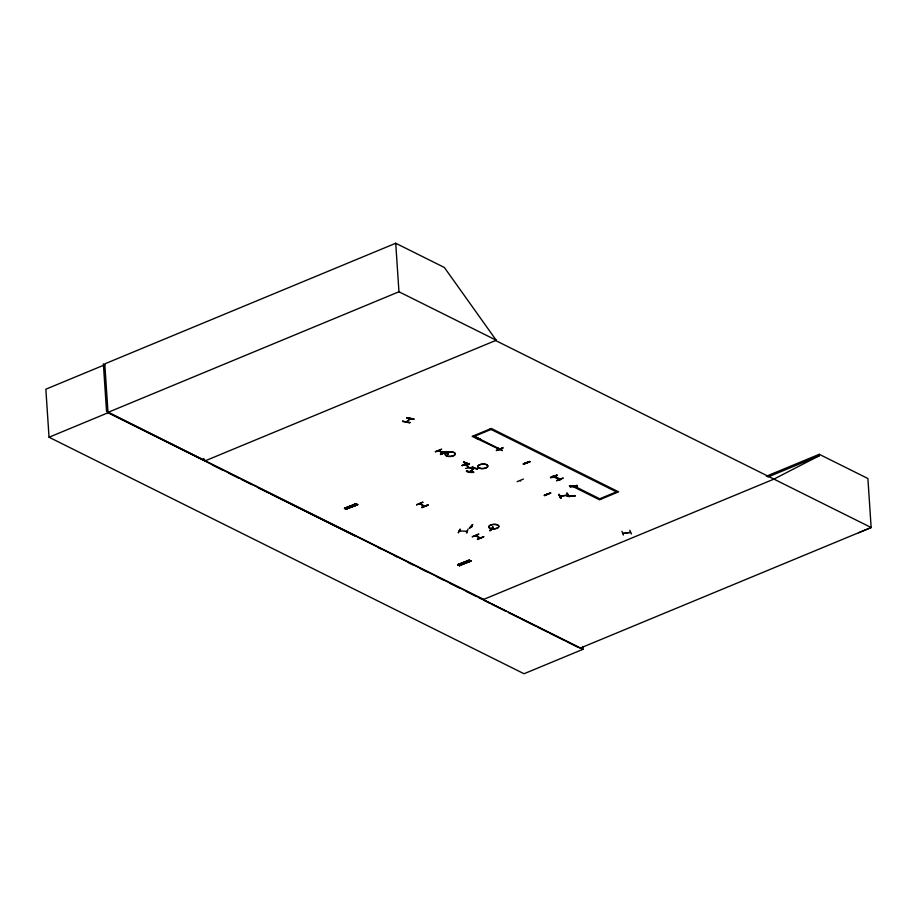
<?xml version="1.0" encoding="UTF-8"?>
<svg xmlns="http://www.w3.org/2000/svg" width="917" height="917" viewBox="0 0 917 917"><rect width="100%" height="100%" fill="white"/><g stroke="black" fill="none" stroke-linecap="round" stroke-linejoin="round"><path stroke-width="1.38" d="M474.02 468.392L470.432 471.67M465.71 464.839L466.317 465.068M567.153 496.246C591.648 495.375 550.762 497.243 575.165 495.616M473.699 471.946C474.146 472.908 465.343 472.599 466.558 470.662M466.547 471.029L473.688 472.266M473.516 472.519L466.375 471.235M409.91 422.256L409.716 422.852L402.689 421.43M402.838 420.96L402.666 421.488M402.85 421.27L409.899 422.588M469.447 463.761L461.996 465.584M448.459 453.881C441.123 453.101 441.066 449.433 448.172 454.362M569.503 486.09L577.504 486.102L569.434 485.93M573.561 486.686L572.907 486.262M468.816 464.208C465.951 464.804 458.374 458.958 468.507 464.701M468.782 464.564L463.796 461.664M496.533 450.545L502.837 447.679M478.685 534.313L472.175 536.835L478.708 534.003M502.814 448L496.303 450.522L502.86 448.081M529.59 461.526L523.103 464.013M416.593 504.946L422.84 502.378M435.38 451.909L441.627 449.319M558.751 494.664L560.585 498.069L560.998 497.61M560.619 498.023L559.164 494.217M560.952 497.954L559.129 494.527L561.021 498.011M621.932 531.31L623.388 535.07M469.619 528.284L472.553 524.788M458.156 532.743L460.116 529.075L458.534 532.674M424.938 506.241L419.871 503.72M467.246 531.321L459.417 530.909M468.037 529.063L466.913 533.075L466.455 532.662M475.487 535.734L480.508 538.268M527.172 463.142L526.152 462.627L526.954 463.234M553.708 476.359L553.008 476.232M547.518 494.217L546.773 494.103M567.955 495.157L560.081 496.235L567.91 495.02M470.077 471.602L473.745 468.3M410.369 418.737L406.529 422.003M630.541 532.445L622.907 533.499M472.622 524.856L469.275 528.307L472.599 524.455M490.595 528.983L491.18 529.052M446.327 452.757L445.742 452.987L446.396 452.734M477.493 438.842L477.791 438.486M443.392 453.262L438.429 450.763L439.002 451.026M520.26 480.875L520.615 481.058M480.726 538.176L475.751 535.643M552.917 476.187L553.444 476.45M559.863 479.774L560.207 479.625M346.339 509.348L344.425 508.362L355.934 503.605L357.733 504.717L345.766 509.073L357.699 504.705M344.54 508.247L356.404 504.029L344.643 508.488M346.19 509.095L357.71 504.728M356.255 503.777L344.746 508.534M470.765 561.021L459.016 565.457L470.857 560.86L459.016 565.457L459.577 565.755L457.698 564.78L469.206 560.012L470.994 561.112L459.566 565.743M458.019 564.929L469.664 560.425L457.801 564.643M466.237 463.268L466.868 463.005M467.017 463.165L466.604 463.349M499.834 449.548L472.175 436.377L491.283 428.457L618.608 491.856L599.5 499.776L572.506 486.331L573.721 485.827L600.715 499.272M469.309 467.819L465.996 464.804M477.631 468.736L470.306 467.681L477.642 468.77M406.758 417.957L414.003 419.092L406.735 417.556M406.334 421.923L410.082 418.645M477.883 438.647L477.31 438.876M466.317 463.245L467.051 463.119M773.914 479.11L819.362 455.703L819.271 454.305L766.371 476.221M475.189 436.928L480.519 439.335M480.852 439.552L475.293 437.249M858.564 532.811L871.15 527.527L867.895 478.514L819.271 454.305M508.545 612.441L580.197 648.124L871.15 527.527L495.512 340.482L496.2 340.207L444.355 267.466L395.731 243.257L104.779 363.854L108.034 412.776L583.017 649.293L582.834 646.462M104.847 364.748L45.85 389.198L49.037 437.226L524.031 673.743L583.017 649.293M103.38 363.797L106.532 411.424L205.248 460.793L496.269 340.241L398.952 291.778L108.011 412.375L483.649 599.42M49.037 437.226L108.034 412.776M441.421 449.227L435.403 451.6M474.376 436.366L491.053 429.454M440.55 454.5L447.015 452.047L440.458 454.11M440.481 454.511L446.717 451.519M499.249 449.8L500.395 449.319L473.39 435.873M421.671 507.181L428.239 505.107L421.969 507.674M599.741 498.779L616.407 491.867M767.907 477.023L819.362 455.703M482.961 599.695L774.59 478.834M460.139 531.103L459.509 531.081M467.131 531.333L466.466 531.31M529.384 461.434L523.332 463.796M523.962 464.277L530.232 461.675L523.653 463.75M550.429 477.287C550.246 478.502 558.166 476.106 556.722 474.708M563.004 478.273L556.504 480.795L563.049 477.963M544.331 495.535L550.613 492.956L544.24 495.146M544.526 495.65L550.83 493.105M570.363 487.305L576.953 485.276M477.448 539.116L483.729 536.537M345.755 509.05L357.263 504.293M457.686 564.769L469.309 560.253M469.481 463.853L462.008 465.549L469.458 463.463M469.023 467.51L465.744 464.919M472.84 466.535L473.057 467.108L465.549 468.438M567.084 493.3L569.274 496.67M631.423 534.003L629.841 530.232M630.403 532.284L622.918 533.511M424.628 506.31L419.711 503.834M443.301 452.929L443.679 453.09M471.372 526.541L471.751 526.782M497.358 448.104L502.378 450.637M490.641 528.834L491.386 528.926M471.246 526.702L472.037 526.645L471.155 526.702M470.329 467.59L477.493 468.862M406.793 417.854L414.025 419.126M438.796 450.694L443.668 453.147M443.06 451.863L448.482 454.27M490.068 428.961L617.393 492.36M212.228 464.885L222.441 469.974M228.826 473.161L239.039 478.238M241.595 479.511L251.808 484.6M258.204 487.787L268.417 492.865M270.974 494.137L355.257 536.113M378.24 547.552L380.796 548.825M394.849 555.828L397.393 557.1M407.618 562.178L414.003 565.365M420.387 568.54L426.772 571.727M436.985 576.804L443.37 579.991M449.754 583.166L459.979 588.256M466.363 591.431L476.576 596.52M479.132 597.792L481.689 599.065M489.346 602.893L484.233 600.337L505.989 611.169L491.89 604.165M508.488 612.464L518.701 617.577M521.246 618.849L535.287 625.875M537.843 627.148L548.057 632.26M550.601 633.532L564.643 640.559M567.199 641.831L577.412 646.943M483.752 536.938L477.47 539.517M468.037 560.482L469.699 561.33M354.764 504.086L356.438 504.935M463.074 562.499L464.736 563.347M461.916 562.969L463.578 563.817M349.813 506.104L351.475 506.952M460.896 563.393L462.558 564.242M348.655 506.574L350.317 507.422M459.738 563.863L461.4 564.712M347.623 506.986L349.297 507.835M458.958 564.173L460.632 565.021M346.466 507.456L348.139 508.305M345.698 507.777L347.36 508.626M421.763 507.56L427.93 504.591M556.791 475.075L550.498 477.642L557.02 475.212M203.574 458.477L205.248 460.793M569.285 496.705L566.993 492.979M523.412 479.075L517.131 481.654M502.298 450.327L497.278 447.794M492.784 526.839C494.263 527.424 490.056 531.826 489.85 530.335M422.863 502.069L416.616 504.659M395.731 243.257L398.952 291.778M492.853 527.149L489.873 530.737L492.91 527.206M554.143 476.038L552.928 476.542L559.679 479.9L560.895 479.396L554.143 476.038M446.854 456.127A5.032 2.235 -3.8 0 0 455.164 454.511A5.032 2.235 -3.8 0 0 448.734 452.23A5.032 2.235 -3.8 0 0 446.854 456.127M446.843 455.944A5.032 2.235 -3.8 0 0 455.153 454.328A5.032 2.235 -3.8 0 0 448.722 452.047A5.032 2.235 -3.8 0 0 446.843 455.944M490.882 528.708A5.032 2.235 -3.8 0 0 498.837 526.702A5.032 2.235 -3.8 0 0 491.787 524.788A5.032 2.235 -3.8 0 0 490.882 528.708M490.87 528.524A5.032 2.235 -3.8 0 0 498.825 526.518A5.032 2.235 -3.8 0 0 491.776 524.604A5.032 2.235 -3.8 0 0 490.87 528.524M479.855 468.404A5.032 2.235 -3.8 0 0 487.81 466.398A5.032 2.235 -3.8 0 0 480.772 464.495A5.032 2.235 -3.8 0 0 479.855 468.404M479.843 468.22A5.032 2.235 -3.8 0 0 487.798 466.214A5.032 2.235 -3.8 0 0 480.749 464.3A5.032 2.235 -3.8 0 0 479.843 468.22"/></g></svg>
